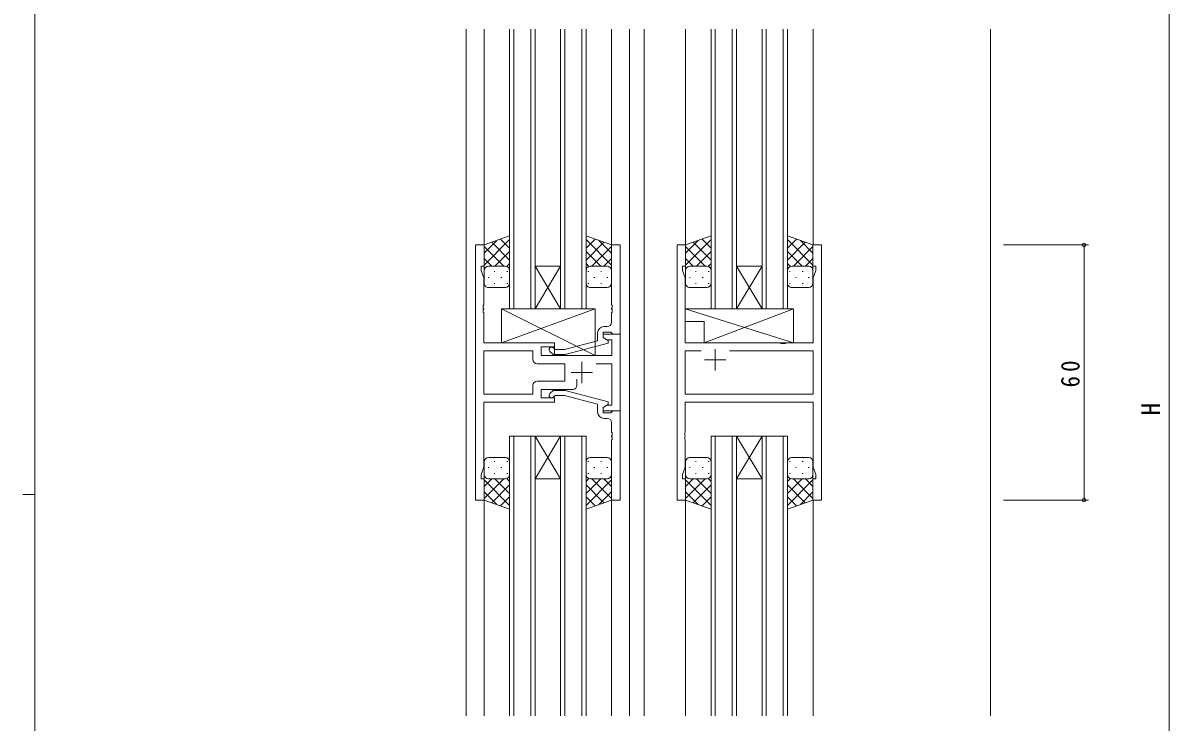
# Model space of a CAD drawing. Units: millimetres on the paper. Extents: x -420 to 373, y -297 to 267.
# Drawn here: x -420.5 to -150.8, y -51.6 to 112.9 of the extents above; entities that cross this region are included whole.
import ezdxf
from ezdxf.enums import TextEntityAlignment as Align

# ---------------------------------------------------------------- set-up
doc = ezdxf.new("R2010")
doc.units = ezdxf.units.MM
for name, color, linetype, lineweight in [('0-1_YKK_ZWAK', 7, 'Continuous', 9), ('0-3_YKK_11', 7, 'Continuous', 9), ('0-4_YKK_12', 2, 'Continuous', 9), ('0-5_YKK_13', 4, 'Continuous', 9), ('0-7_YKK_D', 6, 'Continuous', 9)]:
    doc.layers.add(name, color=color, linetype=linetype, lineweight=lineweight)
doc.styles.add('ＭＳ ゴシック', font='')
doc.styles.get('ＭＳ ゴシック').set_extended_font_data('MS Gothic')

msp = doc.modelspace()

# ---------------------------------------------------------------- linework, layer by layer
at = {"layer": '0-1_YKK_ZWAK'}
for p, q in [((-417.7, -260.6), (-417.7, 264.4)), ((-420.5, 1.9), (-417.7, 1.9))]:
    msp.add_line(p, q, dxfattribs=at)
at = {"layer": '0-3_YKK_11'}
for p, q in [((-313.969, 60.636), (-313.969, 0.636)), ((-311.969, 60.636), (-313.969, 60.636)), ((-311.969, 55.636), (-311.969, 60.636)), ((-281.969, 60.636), (-281.969, 46.594)), ((-279.969, 60.636), (-281.969, 60.636)), ((-279.969, 39.636), (-279.969, 60.636)), ((-266.569, 60.636), (-264.569, 60.636)), ((-266.569, 0.636), (-266.569, 60.636)), ((-264.569, 60.636), (-264.569, 55.636)), ((-234.569, 60.636), (-232.569, 60.636)), ((-234.569, 55.636), (-234.569, 60.636)), ((-232.569, 60.636), (-232.569, 0.636)), ((-312.669, 55.636), (-311.969, 55.636)), ((-312.669, 54.636), (-312.669, 55.636)), ((-312.039, 52.905), (-312.669, 54.636)), ((-265.269, 55.636), (-265.269, 54.636)), ((-264.569, 55.636), (-265.269, 55.636)), ((-265.269, 54.636), (-264.639, 52.905)), ((-233.869, 55.636), (-234.569, 55.636)), ((-234.499, 52.905), (-233.869, 54.636)), ((-233.869, 54.636), (-233.869, 55.636)), ((-312.039, 46.594), (-312.039, 52.905)), ((-264.639, 52.905), (-264.639, 37.636)), ((-234.499, 37.636), (-234.499, 52.905)), ((-312.159, 46.411), (-312.039, 46.594)), ((-312.159, 45.861), (-312.159, 46.411)), ((-312.039, 45.677), (-312.159, 45.861)), ((-281.969, 46.594), (-281.849, 46.411)), ((-281.849, 45.861), (-281.969, 45.677)), ((-281.849, 46.411), (-281.849, 45.861)), ((-312.159, 45.411), (-312.039, 45.594)), ((-312.159, 44.861), (-312.159, 45.411)), ((-312.039, 44.677), (-312.159, 44.861)), ((-312.039, 45.594), (-312.039, 45.677)), ((-312.039, 37.636), (-312.039, 44.677)), ((-281.969, 45.677), (-281.969, 45.594)), ((-281.969, 45.594), (-281.849, 45.411)), ((-281.849, 44.861), (-281.969, 44.677)), ((-281.969, 44.677), (-281.969, 42.436)), ((-281.849, 45.411), (-281.849, 44.861)), ((-282.969, 41.436), (-283.769, 41.436)), ((-285.269, 38.115), (-293.03, 36.036)), ((-285.269, 39.936), (-285.269, 38.115)), ((-283.969, 40.136), (-282.169, 40.136)), ((-283.969, 38.836), (-283.969, 40.136)), ((-283.969, 39.636), (-283.969, 38.836)), ((-279.969, 39.636), (-283.969, 39.636)), ((-282.769, 38.143), (-283.969, 38.836)), ((-283.969, 38.836), (-283.103, 38.336)), ((-283.103, 38.336), (-281.899, 38.336)), ((-282.769, 37.543), (-282.769, 38.143)), ((-282.169, 40.136), (-281.969, 39.936)), ((-281.969, 39.936), (-281.669, 39.636)), ((-281.899, 38.336), (-281.899, 34.636)), ((-281.669, 39.636), (-279.969, 39.636)), ((-279.969, 21.636), (-279.969, 39.636)), ((-295.369, 37.636), (-312.039, 37.636)), ((-312.039, 35.706), (-312.039, 25.566)), ((-300.499, 35.706), (-312.039, 35.706)), ((-300.499, 35.706), (-312.039, 35.706)), ((-300.499, 33.706), (-300.499, 35.706)), ((-298.569, 36.636), (-295.369, 36.636)), ((-298.569, 34.636), (-298.569, 36.636)), ((-296.493, 35.611), (-295.717, 34.836)), ((-295.22, 36.036), (-295.645, 36.46)), ((-295.369, 36.636), (-295.369, 37.636)), ((-293.03, 36.036), (-295.22, 36.036)), ((-292.872, 34.836), (-282.769, 37.543)), ((-264.639, 37.636), (-242.24, 37.636)), ((-264.639, 35.706), (-260.919, 35.706)), ((-264.639, 25.566), (-264.639, 35.706)), ((-257.569, 36.136), (-257.569, 31.136)), ((-254.218, 35.706), (-234.499, 35.706)), ((-254.218, 35.706), (-234.499, 35.706)), ((-242.24, 37.636), (-242.048, 37.493)), ((-242.048, 37.493), (-241.09, 37.493)), ((-241.09, 37.493), (-240.898, 37.636)), ((-240.898, 37.636), (-234.499, 37.636)), ((-234.499, 35.706), (-234.499, 25.566)), ((-292.969, 32.706), (-299.499, 32.706)), ((-281.899, 34.636), (-298.569, 34.636)), ((-295.717, 34.836), (-292.872, 34.836)), ((-292.969, 28.566), (-292.969, 32.706)), ((-288.969, 33.136), (-288.969, 28.136)), ((-285.618, 32.706), (-281.899, 32.706)), ((-281.899, 32.706), (-281.899, 22.936)), ((-255.069, 33.636), (-260.069, 33.636)), ((-291.469, 30.636), (-286.469, 30.636)), ((-300.499, 25.566), (-300.499, 27.566)), ((-299.499, 28.566), (-292.969, 28.566)), ((-290.119, 27.636), (-290.119, 29.074)), ((-312.039, 25.566), (-300.499, 25.566)), ((-298.569, 26.636), (-291.119, 26.636)), ((-298.569, 24.636), (-298.569, 26.636)), ((-295.369, 24.636), (-298.569, 24.636)), ((-296.493, 25.66), (-295.717, 26.436)), ((-295.717, 26.436), (-292.872, 26.436)), ((-295.22, 25.236), (-295.644, 24.811)), ((-295.369, 23.636), (-295.369, 24.636)), ((-293.03, 25.236), (-295.22, 25.236)), ((-285.268, 23.156), (-293.03, 25.236)), ((-292.872, 26.436), (-282.768, 23.728)), ((-234.499, 25.566), (-264.639, 25.566)), ((-312.039, 23.636), (-295.369, 23.636)), ((-312.039, 8.366), (-312.039, 23.636)), ((-285.268, 21.336), (-285.268, 23.156)), ((-283.103, 22.936), (-283.969, 22.436)), ((-283.969, 22.436), (-283.969, 21.636)), ((-283.969, 21.636), (-279.969, 21.636)), ((-282.768, 23.128), (-283.968, 22.436)), ((-283.968, 22.436), (-283.968, 21.136)), ((-281.899, 22.936), (-283.103, 22.936)), ((-282.768, 23.728), (-282.768, 23.128)), ((-281.968, 21.336), (-281.668, 21.636)), ((-281.668, 21.636), (-279.968, 21.636)), ((-279.968, 21.636), (-279.968, 0.636)), ((-264.639, 23.636), (-264.639, 16.594)), ((-234.499, 23.636), (-264.639, 23.636)), ((-234.499, 8.366), (-234.499, 23.636)), ((-283.968, 21.136), (-282.168, 21.136)), ((-282.968, 19.836), (-283.768, 19.836)), ((-282.168, 21.136), (-281.968, 21.336)), ((-281.968, 16.594), (-281.968, 18.836)), ((-281.848, 16.411), (-281.968, 16.594)), ((-281.848, 15.861), (-281.848, 16.411)), ((-264.639, 16.594), (-264.759, 16.411)), ((-264.759, 16.411), (-264.759, 15.861)), ((-281.968, 15.677), (-281.848, 15.861)), ((-281.968, 15.594), (-281.968, 15.677)), ((-281.848, 15.411), (-281.968, 15.594)), ((-281.968, 14.677), (-281.848, 14.861)), ((-281.968, 0.636), (-281.968, 14.677)), ((-281.848, 14.861), (-281.848, 15.411)), ((-264.759, 15.861), (-264.639, 15.677)), ((-264.639, 15.594), (-264.759, 15.411)), ((-264.759, 15.411), (-264.759, 14.861)), ((-264.759, 14.861), (-264.639, 14.677)), ((-264.639, 15.677), (-264.639, 15.594)), ((-264.639, 14.677), (-264.639, 8.366)), ((-312.669, 6.636), (-312.039, 8.366)), ((-264.639, 8.366), (-265.269, 6.636)), ((-233.869, 6.636), (-234.499, 8.366)), ((-312.669, 5.636), (-312.669, 6.636)), ((-311.969, 5.636), (-312.669, 5.636)), ((-311.969, 0.636), (-311.969, 5.636)), ((-265.269, 6.636), (-265.269, 5.636)), ((-265.269, 5.636), (-264.569, 5.636)), ((-264.569, 5.636), (-264.569, 0.636)), ((-234.569, 5.636), (-233.869, 5.636)), ((-234.569, 0.636), (-234.569, 5.636)), ((-233.869, 5.636), (-233.869, 6.636)), ((-313.969, 0.636), (-311.969, 0.636)), ((-279.968, 0.636), (-281.968, 0.636)), ((-264.569, 0.636), (-266.569, 0.636)), ((-232.569, 0.636), (-234.569, 0.636))]:
    msp.add_line(p, q, dxfattribs=at)
for centre, radius, start, end in [((-283.769, 39.936), 1.5, 90, 179.99998), ((-282.969, 42.436), 1, 270, 359.99998), ((-296.069, 36.036), 0.6, 44.99998, 225), ((-299.499, 33.706), 1, 180, 269.99998), ((-299.499, 27.566), 1, 90, 179.99998), ((-291.119, 27.636), 1, 270, 359.99998), ((-296.068, 25.236), 0.6, 134.99998, 315), ((-283.768, 21.336), 1.5, 180, 269.99998), ((-282.968, 18.836), 1, 0, 89.99998)]:
    msp.add_arc(centre, radius, start, end, dxfattribs=at)
at = {"layer": '0-4_YKK_12'}
for p, q in [((-316.167, 111.386), (-316.167, -50.114)), ((-311.967, 111.386), (-311.967, 60.636)), ((-305.969, 111.386), (-305.969, 45.635)), ((-304.969, 45.635), (-304.969, 111.386)), ((-300.969, 111.386), (-300.969, 45.635)), ((-299.969, 45.635), (-299.969, 111.386)), ((-293.969, 111.386), (-293.969, 45.635)), ((-292.969, 45.635), (-292.969, 111.386)), ((-288.969, 111.386), (-288.969, 45.635)), ((-287.969, 45.635), (-287.969, 111.386)), ((-281.967, 111.386), (-281.967, 60.636)), ((-277.767, 111.386), (-277.767, -50.114)), ((-274.267, 111.386), (-274.267, -50.114)), ((-264.567, 111.386), (-264.567, 60.636)), ((-258.569, 111.386), (-258.569, 45.635)), ((-257.569, 45.635), (-257.569, 111.386)), ((-253.569, 111.386), (-253.569, 45.635)), ((-252.569, 45.635), (-252.569, 111.386)), ((-246.569, 111.386), (-246.569, 45.635)), ((-245.569, 45.635), (-245.569, 111.386)), ((-241.569, 111.386), (-241.569, 45.635)), ((-240.569, 45.635), (-240.569, 111.386)), ((-234.567, 111.386), (-234.567, 60.636)), ((-192.767, 111.386), (-192.767, -50.114)), ((-293.969, 45.635), (-299.969, 55.635)), ((-299.969, 45.635), (-293.969, 55.635)), ((-299.969, 55.635), (-293.969, 55.635)), ((-246.569, 45.635), (-252.569, 55.635)), ((-252.569, 45.635), (-246.569, 55.635)), ((-252.569, 55.635), (-246.569, 55.635)), ((-305.969, 45.635), (-299.969, 45.635)), ((-299.969, 45.635), (-293.969, 45.635)), ((-293.969, 45.635), (-287.969, 45.635)), ((-258.569, 45.635), (-252.569, 45.635)), ((-252.569, 45.635), (-246.569, 45.635)), ((-246.569, 45.635), (-240.569, 45.635)), ((-299.969, 15.635), (-305.969, 15.635)), ((-305.969, 15.635), (-305.969, -50.115)), ((-304.969, -50.115), (-304.969, 15.635)), ((-300.969, 15.635), (-300.969, -50.115)), ((-293.969, 15.635), (-299.969, 5.635)), ((-299.969, 15.635), (-293.969, 5.635)), ((-299.969, 15.635), (-293.969, 15.635)), ((-299.969, -50.115), (-299.969, 15.635)), ((-287.969, 15.635), (-293.969, 15.635)), ((-293.969, 15.635), (-293.969, -50.115)), ((-292.969, -50.115), (-292.969, 15.635)), ((-288.969, 15.635), (-288.969, -50.115)), ((-287.969, -50.115), (-287.969, 15.635)), ((-252.569, 15.635), (-258.569, 15.635)), ((-258.569, 15.635), (-258.569, -50.115)), ((-257.569, -50.115), (-257.569, 15.635)), ((-253.569, 15.635), (-253.569, -50.115)), ((-246.569, 15.635), (-252.569, 5.635)), ((-252.569, 15.635), (-246.569, 5.635)), ((-252.569, 15.635), (-246.569, 15.635)), ((-252.569, -50.115), (-252.569, 15.635)), ((-240.569, 15.635), (-246.569, 15.635)), ((-246.569, 15.635), (-246.569, -50.115)), ((-245.569, -50.115), (-245.569, 15.635)), ((-241.569, 15.635), (-241.569, -50.115)), ((-240.569, -50.115), (-240.569, 15.635)), ((-299.969, 5.635), (-293.969, 5.635)), ((-252.569, 5.635), (-246.569, 5.635)), ((-311.967, 0.636), (-311.967, -50.114)), ((-281.967, 0.636), (-281.967, -50.114)), ((-264.567, 0.636), (-264.567, -50.114)), ((-234.567, 0.636), (-234.567, -50.114))]:
    msp.add_line(p, q, dxfattribs=at)
at = {"layer": '0-5_YKK_13'}
for p, q in [((-305.971, 62.778), (-311.971, 60.636)), ((-305.971, 54.414), (-305.971, 62.778)), ((-287.969, 62.778), (-281.969, 60.636)), ((-287.969, 54.414), (-287.969, 62.778)), ((-258.571, 62.778), (-264.571, 60.636)), ((-258.571, 54.414), (-258.571, 62.778)), ((-240.569, 62.778), (-234.569, 60.636)), ((-240.569, 54.414), (-240.569, 62.778)), ((-311.971, 55.904), (-305.971, 61.904)), ((-311.971, 58.732), (-309.01, 61.693)), ((-311.971, 60.636), (-311.971, 54.636)), ((-307.35, 55.635), (-311.971, 60.256)), ((-305.971, 57.084), (-310.166, 61.28)), ((-305.971, 59.913), (-308.082, 62.024)), ((-287.969, 59.913), (-285.857, 62.024)), ((-281.969, 55.904), (-287.969, 61.904)), ((-287.969, 57.084), (-283.773, 61.28)), ((-286.589, 55.635), (-281.969, 60.256)), ((-281.969, 58.732), (-284.93, 61.693)), ((-281.969, 60.636), (-281.969, 54.636)), ((-264.571, 55.904), (-258.571, 61.904)), ((-264.571, 58.732), (-261.61, 61.693)), ((-264.571, 60.636), (-264.571, 54.636)), ((-259.95, 55.635), (-264.571, 60.256)), ((-258.571, 57.084), (-262.766, 61.28)), ((-258.571, 59.913), (-260.682, 62.024)), ((-240.569, 59.913), (-238.457, 62.024)), ((-234.569, 55.904), (-240.569, 61.904)), ((-240.569, 57.084), (-236.373, 61.28)), ((-239.189, 55.635), (-234.569, 60.256)), ((-234.569, 58.732), (-237.53, 61.693)), ((-234.569, 60.636), (-234.569, 54.636)), ((-310.179, 55.636), (-311.971, 57.427)), ((-309.41, 55.636), (-305.971, 59.075)), ((-284.529, 55.636), (-287.969, 59.075)), ((-283.761, 55.636), (-281.969, 57.427)), ((-262.779, 55.636), (-264.571, 57.427)), ((-262.01, 55.636), (-258.571, 59.075)), ((-237.129, 55.636), (-240.569, 59.075)), ((-236.361, 55.636), (-234.569, 57.427)), ((-311.971, 51.636), (-311.971, 54.636)), ((-310.971, 55.636), (-307.371, 55.636)), ((-310.571, 55.636), (-306.971, 55.636)), ((-309.636, 54.414), (-309.436, 54.414)), ((-306.639, 55.579), (-305.971, 56.247)), ((-306.606, 54.414), (-306.406, 54.414)), ((-305.971, 54.636), (-305.971, 51.636)), ((-287.301, 55.579), (-287.969, 56.247)), ((-287.969, 54.636), (-287.969, 51.636)), ((-287.334, 54.414), (-287.534, 54.414)), ((-283.369, 55.636), (-286.969, 55.636)), ((-282.969, 55.636), (-286.569, 55.636)), ((-284.304, 54.414), (-284.504, 54.414)), ((-281.969, 51.636), (-281.969, 54.636)), ((-264.571, 51.636), (-264.571, 54.636)), ((-263.571, 55.636), (-259.971, 55.636)), ((-263.171, 55.636), (-259.571, 55.636)), ((-262.236, 54.414), (-262.036, 54.414)), ((-259.239, 55.579), (-258.571, 56.247)), ((-259.206, 54.414), (-259.006, 54.414)), ((-258.571, 54.636), (-258.571, 51.636)), ((-239.901, 55.579), (-240.569, 56.247)), ((-240.569, 54.636), (-240.569, 51.636)), ((-239.934, 54.414), (-240.134, 54.414)), ((-235.969, 55.636), (-239.569, 55.636)), ((-235.569, 55.636), (-239.169, 55.636)), ((-236.904, 54.414), (-237.104, 54.414)), ((-234.569, 51.636), (-234.569, 54.636)), ((-311.051, 52.999), (-310.851, 52.999)), ((-309.636, 51.584), (-309.436, 51.584)), ((-308.021, 52.999), (-307.821, 52.999)), ((-306.606, 51.584), (-306.406, 51.584)), ((-287.334, 51.584), (-287.534, 51.584)), ((-285.919, 52.999), (-286.119, 52.999)), ((-284.304, 51.584), (-284.504, 51.584)), ((-282.889, 52.999), (-283.089, 52.999)), ((-263.651, 52.999), (-263.451, 52.999)), ((-262.236, 51.584), (-262.036, 51.584)), ((-260.621, 52.999), (-260.421, 52.999)), ((-259.206, 51.584), (-259.006, 51.584)), ((-239.934, 51.584), (-240.134, 51.584)), ((-238.519, 52.999), (-238.719, 52.999)), ((-236.904, 51.584), (-237.104, 51.584)), ((-235.489, 52.999), (-235.689, 52.999)), ((-306.971, 50.636), (-310.971, 50.636)), ((-286.969, 50.636), (-282.969, 50.636)), ((-259.571, 50.636), (-263.571, 50.636)), ((-239.569, 50.636), (-235.569, 50.636)), ((-307.869, 45.636), (-285.869, 45.636)), ((-307.869, 37.636), (-307.869, 45.636)), ((-285.869, 34.636), (-307.869, 45.636)), ((-307.869, 37.636), (-285.869, 45.636)), ((-285.869, 45.636), (-285.869, 34.636)), ((-239.143, 45.635), (-264.639, 45.635)), ((-260.143, 37.636), (-239.143, 45.635)), ((-239.143, 45.635), (-239.143, 37.636)), ((-260.143, 42.635), (-264.639, 42.635)), ((-260.143, 42.635), (-260.143, 37.636)), ((-295.369, 37.636), (-307.869, 37.636)), ((-295.369, 34.636), (-295.369, 37.636)), ((-239.143, 37.636), (-260.143, 37.636)), ((-285.869, 34.636), (-295.369, 34.636)), ((-311.971, 9.636), (-311.971, 6.636)), ((-311.051, 8.272), (-310.851, 8.272)), ((-306.971, 10.636), (-310.971, 10.636)), ((-309.636, 9.687), (-309.436, 9.687)), ((-308.021, 8.272), (-307.821, 8.272)), ((-306.606, 9.687), (-306.406, 9.687)), ((-305.971, 6.636), (-305.971, 9.636)), ((-287.969, 6.636), (-287.969, 9.636)), ((-287.334, 9.687), (-287.534, 9.687)), ((-286.969, 10.636), (-282.969, 10.636)), ((-285.919, 8.272), (-286.119, 8.272)), ((-284.304, 9.687), (-284.504, 9.687)), ((-282.889, 8.272), (-283.089, 8.272)), ((-281.969, 9.636), (-281.969, 6.636)), ((-264.571, 9.636), (-264.571, 6.636)), ((-263.651, 8.272), (-263.451, 8.272)), ((-259.571, 10.636), (-263.571, 10.636)), ((-262.236, 9.687), (-262.036, 9.687)), ((-260.621, 8.272), (-260.421, 8.272)), ((-259.206, 9.687), (-259.006, 9.687)), ((-258.571, 6.636), (-258.571, 9.636)), ((-240.569, 6.636), (-240.569, 9.636)), ((-239.934, 9.687), (-240.134, 9.687)), ((-239.569, 10.636), (-235.569, 10.636)), ((-238.519, 8.272), (-238.719, 8.272)), ((-236.904, 9.687), (-237.104, 9.687)), ((-235.489, 8.272), (-235.689, 8.272)), ((-234.569, 9.636), (-234.569, 6.636)), ((-311.971, 0.636), (-311.971, 6.636)), ((-310.179, 5.636), (-311.971, 3.844)), ((-307.35, 5.636), (-311.971, 1.015)), ((-310.971, 5.636), (-307.371, 5.636)), ((-310.571, 5.636), (-306.971, 5.636)), ((-309.636, 6.857), (-309.436, 6.857)), ((-309.41, 5.636), (-305.971, 2.196)), ((-306.639, 5.692), (-305.971, 5.024)), ((-306.606, 6.857), (-306.406, 6.857)), ((-305.971, 6.857), (-305.971, -1.507)), ((-287.969, 6.857), (-287.969, -1.507)), ((-287.301, 5.692), (-287.969, 5.024)), ((-284.529, 5.636), (-287.969, 2.196)), ((-287.334, 6.857), (-287.534, 6.857)), ((-283.369, 5.636), (-286.969, 5.636)), ((-286.589, 5.636), (-281.969, 1.015)), ((-282.969, 5.636), (-286.569, 5.636)), ((-284.304, 6.857), (-284.504, 6.857)), ((-283.761, 5.636), (-281.969, 3.844)), ((-281.969, 0.636), (-281.969, 6.636)), ((-264.571, 0.636), (-264.571, 6.636)), ((-262.779, 5.636), (-264.571, 3.844)), ((-259.95, 5.636), (-264.571, 1.015)), ((-263.571, 5.636), (-259.971, 5.636)), ((-263.171, 5.636), (-259.571, 5.636)), ((-262.236, 6.857), (-262.036, 6.857)), ((-262.01, 5.636), (-258.571, 2.196)), ((-259.239, 5.692), (-258.571, 5.024)), ((-259.206, 6.857), (-259.006, 6.857)), ((-258.571, 6.857), (-258.571, -1.507)), ((-240.569, 6.857), (-240.569, -1.507)), ((-239.901, 5.692), (-240.569, 5.024)), ((-237.129, 5.636), (-240.569, 2.196)), ((-239.934, 6.857), (-240.134, 6.857)), ((-235.969, 5.636), (-239.569, 5.636)), ((-239.189, 5.636), (-234.569, 1.015)), ((-235.569, 5.636), (-239.169, 5.636)), ((-236.904, 6.857), (-237.104, 6.857)), ((-236.361, 5.636), (-234.569, 3.844)), ((-234.569, 0.636), (-234.569, 6.636)), ((-311.971, 5.367), (-305.971, -0.633)), ((-305.971, 4.187), (-310.166, -0.009)), ((-281.969, 5.367), (-287.969, -0.633)), ((-287.969, 4.187), (-283.773, -0.009)), ((-264.571, 5.367), (-258.571, -0.633)), ((-258.571, 4.187), (-262.766, -0.009)), ((-234.569, 5.367), (-240.569, -0.633)), ((-240.569, 4.187), (-236.373, -0.009)), ((-311.971, 2.539), (-309.01, -0.422)), ((-305.971, -1.507), (-311.971, 0.636)), ((-305.971, 1.359), (-308.082, -0.753)), ((-287.969, 1.359), (-285.857, -0.753)), ((-287.969, -1.507), (-281.969, 0.636)), ((-281.969, 2.539), (-284.93, -0.422)), ((-264.571, 2.539), (-261.61, -0.422)), ((-258.571, -1.507), (-264.571, 0.636)), ((-258.571, 1.359), (-260.682, -0.753)), ((-240.569, 1.359), (-238.457, -0.753)), ((-240.569, -1.507), (-234.569, 0.636)), ((-234.569, 2.539), (-237.53, -0.422))]:
    msp.add_line(p, q, dxfattribs=at)
msp.add_lwpolyline([(-239.143, 37.636), (-264.639, 45.635), (-264.639, 42.635)], dxfattribs=at)
for centre, start, end in [((-310.971, 54.636), 89.99998, 179.99998), ((-310.971, 54.636), 89.99998, 179.99998), ((-306.971, 54.636), 359.99998, 89.99998), ((-306.971, 54.636), 359.99998, 89.99998), ((-286.969, 54.636), 89.99998, 179.99998), ((-286.969, 54.636), 89.99998, 179.99998), ((-282.969, 54.636), 359.99998, 89.99998), ((-282.969, 54.636), 359.99998, 89.99998), ((-263.571, 54.636), 89.99998, 179.99998), ((-263.571, 54.636), 89.99998, 179.99998), ((-259.571, 54.636), 359.99998, 89.99998), ((-259.571, 54.636), 359.99998, 89.99998), ((-239.569, 54.636), 89.99998, 179.99998), ((-239.569, 54.636), 89.99998, 179.99998), ((-235.569, 54.636), 359.99998, 89.99998), ((-235.569, 54.636), 359.99998, 89.99998), ((-310.971, 51.636), 179.99998, 269.99998), ((-306.971, 51.636), 269.99998, 359.99998), ((-286.969, 51.636), 179.99998, 269.99998), ((-282.969, 51.636), 269.99998, 359.99998), ((-263.571, 51.636), 179.99998, 269.99998), ((-259.571, 51.636), 269.99998, 359.99998), ((-239.569, 51.636), 179.99998, 269.99998), ((-235.569, 51.636), 269.99998, 359.99998), ((-310.971, 9.636), 90, 180), ((-306.971, 9.636), 0, 90), ((-286.969, 9.636), 90, 180), ((-282.969, 9.636), 0, 90), ((-263.571, 9.636), 90, 180), ((-259.571, 9.636), 0, 90), ((-239.569, 9.636), 90, 180), ((-235.569, 9.636), 0, 90), ((-310.971, 6.636), 180, 270), ((-310.971, 6.636), 180, 270), ((-306.971, 6.636), 270, 0), ((-306.971, 6.636), 270, 0), ((-286.969, 6.636), 180, 270), ((-286.969, 6.636), 180, 270), ((-282.969, 6.636), 270, 0), ((-282.969, 6.636), 270, 0), ((-263.571, 6.636), 180, 270), ((-263.571, 6.636), 180, 270), ((-259.571, 6.636), 270, 0), ((-259.571, 6.636), 270, 0), ((-239.569, 6.636), 180, 270), ((-239.569, 6.636), 180, 270), ((-235.569, 6.636), 270, 0), ((-235.569, 6.636), 270, 0)]:
    msp.add_arc(centre, 1, start, end, dxfattribs=at)
at = {"layer": '0-7_YKK_D'}
for p, q in [((-150.77, 215.136), (-150.77, -170.864)), ((-189.767, 60.636), (-169.77, 60.636)), ((-170.77, 60.636), (-170.77, 0.636)), ((-189.767, 0.636), (-169.77, 0.636))]:
    msp.add_line(p, q, dxfattribs=at)
for centre in [(-170.77, 60.636), (-170.77, 0.636)]:
    msp.add_circle(centre, 0.425, dxfattribs=at)

# ---------------------------------------------------------------- texts
at = {"layer": '0-7_YKK_D', "color": 3, "style": 'ＭＳ ゴシック'}
msp.add_text('H', height=4.399, rotation=90, dxfattribs=at).set_placement((-151.57, 20.536), align=Align.BOTTOM_LEFT)
at = {"layer": '0-7_YKK_D', "color": 3, "insert": (-171.77, 27.116), "char_height": 4.399, "attachment_point": 7, "rotation": 90, "style": 'ＭＳ ゴシック'}
msp.add_mtext('\\T1.36;\\W0.9;60', dxfattribs=at)

doc.saveas('drawing.dxf')
